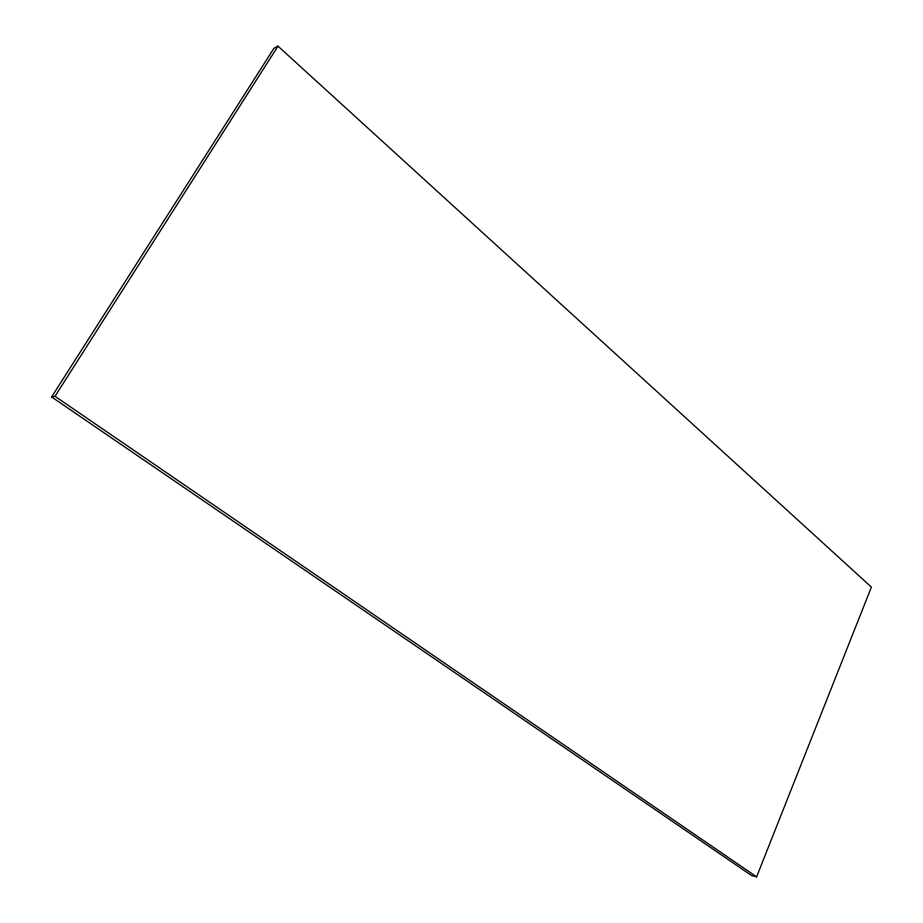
<?xml version="1.0" encoding="UTF-8"?>
<svg xmlns="http://www.w3.org/2000/svg" width="923" height="923" viewBox="0 0 923 923"><rect width="100%" height="100%" fill="white"/><g stroke="black" fill="none" stroke-linecap="round" stroke-linejoin="round"><path stroke-width="1.38" d="M756.606 876.85L871.404 587.097L278.008 46.15L273.935 48.284L51.596 396.948L751.726 875.639L756.606 876.85L55.011 396.302L51.596 396.948M55.011 396.302L278.008 46.15"/></g></svg>
